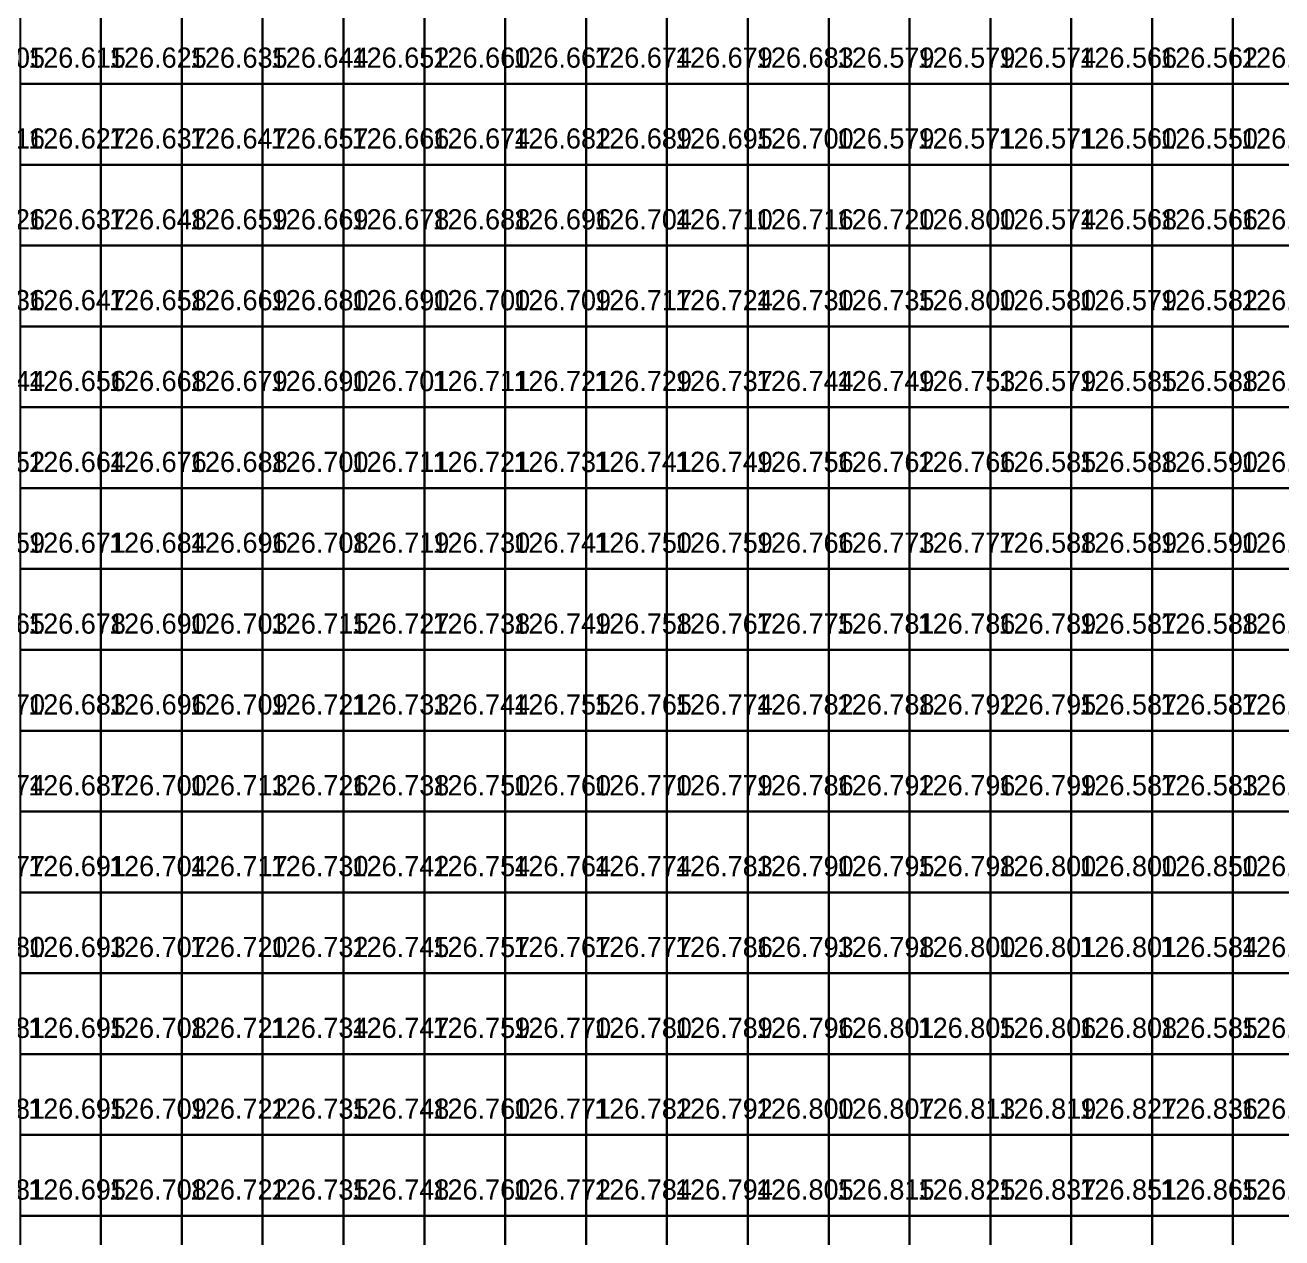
# Model space of a CAD drawing. Header units: metres. Extents: x 287857 to 287978, y 62957 to 63018.
# Drawn here: x 287886.99 to 287902.53, y 62987.56 to 63002.56 of the extents above; entities that cross this region are included whole.
import ezdxf

# ---------------------------------------------------------------- set-up
doc = ezdxf.new("R2010")
doc.units = ezdxf.units.M
for name, color, linetype, true_color in [('CIVILS-BARRIER', 7, 'Continuous', 0xf87171), ('CIVILS-INTERP', 7, 'Continuous', 0x64748b), ('CIVILS-LEVEL-TXT', 7, 'Continuous', 0x38bdf8), ('CIVILS-REAL', 7, 'Continuous', 0x38bdf8)]:
    doc.layers.add(name, color=color, linetype=linetype, true_color=true_color)

msp = doc.modelspace()

# ---------------------------------------------------------------- linework, layer by layer
at = {"layer": 'CIVILS-BARRIER'}
for points in [[(287896.925, 63001.831, 126.579), (287897.925, 63001.831, 126.579), (287897.925, 63002.831, 126.579), (287896.925, 63002.831, 126.579), (287896.925, 63001.831, 126.579)], [(287896.925, 63000.831, 126.579), (287897.925, 63000.831, 126.579), (287897.925, 63001.831, 126.579), (287896.925, 63001.831, 126.579), (287896.925, 63000.831, 126.579)], [(287897.925, 63000.831, 126.571), (287898.925, 63000.831, 126.571), (287898.925, 63001.831, 126.571), (287897.925, 63001.831, 126.571), (287897.925, 63000.831, 126.571)], [(287898.925, 62997.831, 126.579), (287899.925, 62997.831, 126.579), (287899.925, 62998.831, 126.579), (287898.925, 62998.831, 126.579), (287898.925, 62997.831, 126.579)], [(287898.925, 62996.831, 126.585), (287899.925, 62996.831, 126.585), (287899.925, 62997.831, 126.585), (287898.925, 62997.831, 126.585), (287898.925, 62996.831, 126.585)], [(287898.925, 62995.831, 126.588), (287899.925, 62995.831, 126.588), (287899.925, 62996.831, 126.588), (287898.925, 62996.831, 126.588), (287898.925, 62995.831, 126.588)], [(287899.925, 62994.831, 126.587), (287900.925, 62994.831, 126.587), (287900.925, 62995.831, 126.587), (287899.925, 62995.831, 126.587), (287899.925, 62994.831, 126.587)], [(287899.925, 62993.831, 126.587), (287900.925, 62993.831, 126.587), (287900.925, 62994.831, 126.587), (287899.925, 62994.831, 126.587), (287899.925, 62993.831, 126.587)], [(287899.925, 62992.831, 126.587), (287900.925, 62992.831, 126.587), (287900.925, 62993.831, 126.587), (287899.925, 62993.831, 126.587), (287899.925, 62992.831, 126.587)], [(287900.925, 62992.831, 126.583), (287901.925, 62992.831, 126.583), (287901.925, 62993.831, 126.583), (287900.925, 62993.831, 126.583), (287900.925, 62992.831, 126.583)], [(287900.925, 62990.831, 126.584), (287901.925, 62990.831, 126.584), (287901.925, 62991.831, 126.584), (287900.925, 62991.831, 126.584), (287900.925, 62990.831, 126.584)], [(287900.925, 62989.831, 126.585), (287901.925, 62989.831, 126.585), (287901.925, 62990.831, 126.585), (287900.925, 62990.831, 126.585), (287900.925, 62989.831, 126.585)], [(287901.925, 62989.831, 126.584), (287902.925, 62989.831, 126.584), (287902.925, 62990.831, 126.584), (287901.925, 62990.831, 126.584), (287901.925, 62989.831, 126.584)], [(287901.925, 62988.831, 126.585), (287902.925, 62988.831, 126.585), (287902.925, 62989.831, 126.585), (287901.925, 62989.831, 126.585), (287901.925, 62988.831, 126.585)], [(287901.925, 62987.831, 126.589), (287902.925, 62987.831, 126.589), (287902.925, 62988.831, 126.589), (287901.925, 62988.831, 126.589), (287901.925, 62987.831, 126.589)], [(287901.925, 62986.831, 126.59), (287902.925, 62986.831, 126.59), (287902.925, 62987.831, 126.59), (287901.925, 62987.831, 126.59), (287901.925, 62986.831, 126.59)]]:
    msp.add_polyline3d(points, dxfattribs=at)
at = {"layer": 'CIVILS-INTERP'}
for points in [[(287886.925, 63001.831, 126.615), (287887.925, 63001.831, 126.615), (287887.925, 63002.831, 126.615), (287886.925, 63002.831, 126.615), (287886.925, 63001.831, 126.615)], [(287887.925, 63001.831, 126.625), (287888.925, 63001.831, 126.625), (287888.925, 63002.831, 126.625), (287887.925, 63002.831, 126.625), (287887.925, 63001.831, 126.625)], [(287888.925, 63001.831, 126.635), (287889.925, 63001.831, 126.635), (287889.925, 63002.831, 126.635), (287888.925, 63002.831, 126.635), (287888.925, 63001.831, 126.635)], [(287889.925, 63001.831, 126.644), (287890.925, 63001.831, 126.644), (287890.925, 63002.831, 126.644), (287889.925, 63002.831, 126.644), (287889.925, 63001.831, 126.644)], [(287890.925, 63001.831, 126.652), (287891.925, 63001.831, 126.652), (287891.925, 63002.831, 126.652), (287890.925, 63002.831, 126.652), (287890.925, 63001.831, 126.652)], [(287891.925, 63001.831, 126.66), (287892.925, 63001.831, 126.66), (287892.925, 63002.831, 126.66), (287891.925, 63002.831, 126.66), (287891.925, 63001.831, 126.66)], [(287892.925, 63001.831, 126.667), (287893.925, 63001.831, 126.667), (287893.925, 63002.831, 126.667), (287892.925, 63002.831, 126.667), (287892.925, 63001.831, 126.667)], [(287893.925, 63001.831, 126.674), (287894.925, 63001.831, 126.674), (287894.925, 63002.831, 126.674), (287893.925, 63002.831, 126.674), (287893.925, 63001.831, 126.674)], [(287894.925, 63001.831, 126.679), (287895.925, 63001.831, 126.679), (287895.925, 63002.831, 126.679), (287894.925, 63002.831, 126.679), (287894.925, 63001.831, 126.679)], [(287895.925, 63001.831, 126.683), (287896.925, 63001.831, 126.683), (287896.925, 63002.831, 126.683), (287895.925, 63002.831, 126.683), (287895.925, 63001.831, 126.683)], [(287897.925, 63001.831, 126.579), (287898.925, 63001.831, 126.579), (287898.925, 63002.831, 126.579), (287897.925, 63002.831, 126.579), (287897.925, 63001.831, 126.579)], [(287898.925, 63001.831, 126.574), (287899.925, 63001.831, 126.574), (287899.925, 63002.831, 126.574), (287898.925, 63002.831, 126.574), (287898.925, 63001.831, 126.574)], [(287899.925, 63001.831, 126.566), (287900.925, 63001.831, 126.566), (287900.925, 63002.831, 126.566), (287899.925, 63002.831, 126.566), (287899.925, 63001.831, 126.566)], [(287900.925, 63001.831, 126.562), (287901.925, 63001.831, 126.562), (287901.925, 63002.831, 126.562), (287900.925, 63002.831, 126.562), (287900.925, 63001.831, 126.562)], [(287901.925, 63001.831, 126.574), (287902.925, 63001.831, 126.574), (287902.925, 63002.831, 126.574), (287901.925, 63002.831, 126.574), (287901.925, 63001.831, 126.574)], [(287886.925, 63000.831, 126.627), (287887.925, 63000.831, 126.627), (287887.925, 63001.831, 126.627), (287886.925, 63001.831, 126.627), (287886.925, 63000.831, 126.627)], [(287887.925, 63000.831, 126.637), (287888.925, 63000.831, 126.637), (287888.925, 63001.831, 126.637), (287887.925, 63001.831, 126.637), (287887.925, 63000.831, 126.637)], [(287888.925, 63000.831, 126.647), (287889.925, 63000.831, 126.647), (287889.925, 63001.831, 126.647), (287888.925, 63001.831, 126.647), (287888.925, 63000.831, 126.647)], [(287889.925, 63000.831, 126.657), (287890.925, 63000.831, 126.657), (287890.925, 63001.831, 126.657), (287889.925, 63001.831, 126.657), (287889.925, 63000.831, 126.657)], [(287890.925, 63000.831, 126.666), (287891.925, 63000.831, 126.666), (287891.925, 63001.831, 126.666), (287890.925, 63001.831, 126.666), (287890.925, 63000.831, 126.666)], [(287891.925, 63000.831, 126.674), (287892.925, 63000.831, 126.674), (287892.925, 63001.831, 126.674), (287891.925, 63001.831, 126.674), (287891.925, 63000.831, 126.674)], [(287892.925, 63000.831, 126.682), (287893.925, 63000.831, 126.682), (287893.925, 63001.831, 126.682), (287892.925, 63001.831, 126.682), (287892.925, 63000.831, 126.682)], [(287893.925, 63000.831, 126.689), (287894.925, 63000.831, 126.689), (287894.925, 63001.831, 126.689), (287893.925, 63001.831, 126.689), (287893.925, 63000.831, 126.689)], [(287894.925, 63000.831, 126.695), (287895.925, 63000.831, 126.695), (287895.925, 63001.831, 126.695), (287894.925, 63001.831, 126.695), (287894.925, 63000.831, 126.695)], [(287895.925, 63000.831, 126.7), (287896.925, 63000.831, 126.7), (287896.925, 63001.831, 126.7), (287895.925, 63001.831, 126.7), (287895.925, 63000.831, 126.7)], [(287898.925, 63000.831, 126.571), (287899.925, 63000.831, 126.571), (287899.925, 63001.831, 126.571), (287898.925, 63001.831, 126.571), (287898.925, 63000.831, 126.571)], [(287899.925, 63000.831, 126.56), (287900.925, 63000.831, 126.56), (287900.925, 63001.831, 126.56), (287899.925, 63001.831, 126.56), (287899.925, 63000.831, 126.56)], [(287901.925, 63000.831, 126.572), (287902.925, 63000.831, 126.572), (287902.925, 63001.831, 126.572), (287901.925, 63001.831, 126.572), (287901.925, 63000.831, 126.572)], [(287886.925, 62999.831, 126.637), (287887.925, 62999.831, 126.637), (287887.925, 63000.831, 126.637), (287886.925, 63000.831, 126.637), (287886.925, 62999.831, 126.637)], [(287887.925, 62999.831, 126.648), (287888.925, 62999.831, 126.648), (287888.925, 63000.831, 126.648), (287887.925, 63000.831, 126.648), (287887.925, 62999.831, 126.648)], [(287888.925, 62999.831, 126.659), (287889.925, 62999.831, 126.659), (287889.925, 63000.831, 126.659), (287888.925, 63000.831, 126.659), (287888.925, 62999.831, 126.659)], [(287889.925, 62999.831, 126.669), (287890.925, 62999.831, 126.669), (287890.925, 63000.831, 126.669), (287889.925, 63000.831, 126.669), (287889.925, 62999.831, 126.669)], [(287890.925, 62999.831, 126.678), (287891.925, 62999.831, 126.678), (287891.925, 63000.831, 126.678), (287890.925, 63000.831, 126.678), (287890.925, 62999.831, 126.678)], [(287891.925, 62999.831, 126.688), (287892.925, 62999.831, 126.688), (287892.925, 63000.831, 126.688), (287891.925, 63000.831, 126.688), (287891.925, 62999.831, 126.688)], [(287892.925, 62999.831, 126.696), (287893.925, 62999.831, 126.696), (287893.925, 63000.831, 126.696), (287892.925, 63000.831, 126.696), (287892.925, 62999.831, 126.696)], [(287893.925, 62999.831, 126.704), (287894.925, 62999.831, 126.704), (287894.925, 63000.831, 126.704), (287893.925, 63000.831, 126.704), (287893.925, 62999.831, 126.704)], [(287894.925, 62999.831, 126.71), (287895.925, 62999.831, 126.71), (287895.925, 63000.831, 126.71), (287894.925, 63000.831, 126.71), (287894.925, 62999.831, 126.71)], [(287895.925, 62999.831, 126.716), (287896.925, 62999.831, 126.716), (287896.925, 63000.831, 126.716), (287895.925, 63000.831, 126.716), (287895.925, 62999.831, 126.716)], [(287896.925, 62999.831, 126.72), (287897.925, 62999.831, 126.72), (287897.925, 63000.831, 126.72), (287896.925, 63000.831, 126.72), (287896.925, 62999.831, 126.72)], [(287898.925, 62999.831, 126.574), (287899.925, 62999.831, 126.574), (287899.925, 63000.831, 126.574), (287898.925, 63000.831, 126.574), (287898.925, 62999.831, 126.574)], [(287899.925, 62999.831, 126.568), (287900.925, 62999.831, 126.568), (287900.925, 63000.831, 126.568), (287899.925, 63000.831, 126.568), (287899.925, 62999.831, 126.568)], [(287900.925, 62999.831, 126.566), (287901.925, 62999.831, 126.566), (287901.925, 63000.831, 126.566), (287900.925, 63000.831, 126.566), (287900.925, 62999.831, 126.566)], [(287901.925, 62999.831, 126.586), (287902.925, 62999.831, 126.586), (287902.925, 63000.831, 126.586), (287901.925, 63000.831, 126.586), (287901.925, 62999.831, 126.586)], [(287886.925, 62998.831, 126.647), (287887.925, 62998.831, 126.647), (287887.925, 62999.831, 126.647), (287886.925, 62999.831, 126.647), (287886.925, 62998.831, 126.647)], [(287887.925, 62998.831, 126.658), (287888.925, 62998.831, 126.658), (287888.925, 62999.831, 126.658), (287887.925, 62999.831, 126.658), (287887.925, 62998.831, 126.658)], [(287888.925, 62998.831, 126.669), (287889.925, 62998.831, 126.669), (287889.925, 62999.831, 126.669), (287888.925, 62999.831, 126.669), (287888.925, 62998.831, 126.669)], [(287889.925, 62998.831, 126.68), (287890.925, 62998.831, 126.68), (287890.925, 62999.831, 126.68), (287889.925, 62999.831, 126.68), (287889.925, 62998.831, 126.68)], [(287890.925, 62998.831, 126.69), (287891.925, 62998.831, 126.69), (287891.925, 62999.831, 126.69), (287890.925, 62999.831, 126.69), (287890.925, 62998.831, 126.69)], [(287891.925, 62998.831, 126.7), (287892.925, 62998.831, 126.7), (287892.925, 62999.831, 126.7), (287891.925, 62999.831, 126.7), (287891.925, 62998.831, 126.7)], [(287892.925, 62998.831, 126.709), (287893.925, 62998.831, 126.709), (287893.925, 62999.831, 126.709), (287892.925, 62999.831, 126.709), (287892.925, 62998.831, 126.709)], [(287893.925, 62998.831, 126.717), (287894.925, 62998.831, 126.717), (287894.925, 62999.831, 126.717), (287893.925, 62999.831, 126.717), (287893.925, 62998.831, 126.717)], [(287894.925, 62998.831, 126.724), (287895.925, 62998.831, 126.724), (287895.925, 62999.831, 126.724), (287894.925, 62999.831, 126.724), (287894.925, 62998.831, 126.724)], [(287895.925, 62998.831, 126.73), (287896.925, 62998.831, 126.73), (287896.925, 62999.831, 126.73), (287895.925, 62999.831, 126.73), (287895.925, 62998.831, 126.73)], [(287896.925, 62998.831, 126.735), (287897.925, 62998.831, 126.735), (287897.925, 62999.831, 126.735), (287896.925, 62999.831, 126.735), (287896.925, 62998.831, 126.735)], [(287898.925, 62998.831, 126.58), (287899.925, 62998.831, 126.58), (287899.925, 62999.831, 126.58), (287898.925, 62999.831, 126.58), (287898.925, 62998.831, 126.58)], [(287899.925, 62998.831, 126.579), (287900.925, 62998.831, 126.579), (287900.925, 62999.831, 126.579), (287899.925, 62999.831, 126.579), (287899.925, 62998.831, 126.579)], [(287900.925, 62998.831, 126.582), (287901.925, 62998.831, 126.582), (287901.925, 62999.831, 126.582), (287900.925, 62999.831, 126.582), (287900.925, 62998.831, 126.582)], [(287901.925, 62998.831, 126.591), (287902.925, 62998.831, 126.591), (287902.925, 62999.831, 126.591), (287901.925, 62999.831, 126.591), (287901.925, 62998.831, 126.591)], [(287886.925, 62997.831, 126.656), (287887.925, 62997.831, 126.656), (287887.925, 62998.831, 126.656), (287886.925, 62998.831, 126.656), (287886.925, 62997.831, 126.656)], [(287887.925, 62997.831, 126.668), (287888.925, 62997.831, 126.668), (287888.925, 62998.831, 126.668), (287887.925, 62998.831, 126.668), (287887.925, 62997.831, 126.668)], [(287888.925, 62997.831, 126.679), (287889.925, 62997.831, 126.679), (287889.925, 62998.831, 126.679), (287888.925, 62998.831, 126.679), (287888.925, 62997.831, 126.679)], [(287889.925, 62997.831, 126.69), (287890.925, 62997.831, 126.69), (287890.925, 62998.831, 126.69), (287889.925, 62998.831, 126.69), (287889.925, 62997.831, 126.69)], [(287890.925, 62997.831, 126.701), (287891.925, 62997.831, 126.701), (287891.925, 62998.831, 126.701), (287890.925, 62998.831, 126.701), (287890.925, 62997.831, 126.701)], [(287891.925, 62997.831, 126.711), (287892.925, 62997.831, 126.711), (287892.925, 62998.831, 126.711), (287891.925, 62998.831, 126.711), (287891.925, 62997.831, 126.711)], [(287892.925, 62997.831, 126.721), (287893.925, 62997.831, 126.721), (287893.925, 62998.831, 126.721), (287892.925, 62998.831, 126.721), (287892.925, 62997.831, 126.721)], [(287893.925, 62997.831, 126.729), (287894.925, 62997.831, 126.729), (287894.925, 62998.831, 126.729), (287893.925, 62998.831, 126.729), (287893.925, 62997.831, 126.729)], [(287894.925, 62997.831, 126.737), (287895.925, 62997.831, 126.737), (287895.925, 62998.831, 126.737), (287894.925, 62998.831, 126.737), (287894.925, 62997.831, 126.737)], [(287895.925, 62997.831, 126.744), (287896.925, 62997.831, 126.744), (287896.925, 62998.831, 126.744), (287895.925, 62998.831, 126.744), (287895.925, 62997.831, 126.744)], [(287896.925, 62997.831, 126.749), (287897.925, 62997.831, 126.749), (287897.925, 62998.831, 126.749), (287896.925, 62998.831, 126.749), (287896.925, 62997.831, 126.749)], [(287897.925, 62997.831, 126.753), (287898.925, 62997.831, 126.753), (287898.925, 62998.831, 126.753), (287897.925, 62998.831, 126.753), (287897.925, 62997.831, 126.753)], [(287899.925, 62997.831, 126.585), (287900.925, 62997.831, 126.585), (287900.925, 62998.831, 126.585), (287899.925, 62998.831, 126.585), (287899.925, 62997.831, 126.585)], [(287900.925, 62997.831, 126.588), (287901.925, 62997.831, 126.588), (287901.925, 62998.831, 126.588), (287900.925, 62998.831, 126.588), (287900.925, 62997.831, 126.588)], [(287901.925, 62997.831, 126.593), (287902.925, 62997.831, 126.593), (287902.925, 62998.831, 126.593), (287901.925, 62998.831, 126.593), (287901.925, 62997.831, 126.593)], [(287886.925, 62996.831, 126.664), (287887.925, 62996.831, 126.664), (287887.925, 62997.831, 126.664), (287886.925, 62997.831, 126.664), (287886.925, 62996.831, 126.664)], [(287887.925, 62996.831, 126.676), (287888.925, 62996.831, 126.676), (287888.925, 62997.831, 126.676), (287887.925, 62997.831, 126.676), (287887.925, 62996.831, 126.676)], [(287888.925, 62996.831, 126.688), (287889.925, 62996.831, 126.688), (287889.925, 62997.831, 126.688), (287888.925, 62997.831, 126.688), (287888.925, 62996.831, 126.688)], [(287889.925, 62996.831, 126.7), (287890.925, 62996.831, 126.7), (287890.925, 62997.831, 126.7), (287889.925, 62997.831, 126.7), (287889.925, 62996.831, 126.7)], [(287890.925, 62996.831, 126.711), (287891.925, 62996.831, 126.711), (287891.925, 62997.831, 126.711), (287890.925, 62997.831, 126.711), (287890.925, 62996.831, 126.711)], [(287891.925, 62996.831, 126.721), (287892.925, 62996.831, 126.721), (287892.925, 62997.831, 126.721), (287891.925, 62997.831, 126.721), (287891.925, 62996.831, 126.721)], [(287892.925, 62996.831, 126.731), (287893.925, 62996.831, 126.731), (287893.925, 62997.831, 126.731), (287892.925, 62997.831, 126.731), (287892.925, 62996.831, 126.731)], [(287893.925, 62996.831, 126.741), (287894.925, 62996.831, 126.741), (287894.925, 62997.831, 126.741), (287893.925, 62997.831, 126.741), (287893.925, 62996.831, 126.741)], [(287894.925, 62996.831, 126.749), (287895.925, 62996.831, 126.749), (287895.925, 62997.831, 126.749), (287894.925, 62997.831, 126.749), (287894.925, 62996.831, 126.749)], [(287895.925, 62996.831, 126.756), (287896.925, 62996.831, 126.756), (287896.925, 62997.831, 126.756), (287895.925, 62997.831, 126.756), (287895.925, 62996.831, 126.756)], [(287896.925, 62996.831, 126.762), (287897.925, 62996.831, 126.762), (287897.925, 62997.831, 126.762), (287896.925, 62997.831, 126.762), (287896.925, 62996.831, 126.762)], [(287897.925, 62996.831, 126.766), (287898.925, 62996.831, 126.766), (287898.925, 62997.831, 126.766), (287897.925, 62997.831, 126.766), (287897.925, 62996.831, 126.766)], [(287899.925, 62996.831, 126.588), (287900.925, 62996.831, 126.588), (287900.925, 62997.831, 126.588), (287899.925, 62997.831, 126.588), (287899.925, 62996.831, 126.588)], [(287900.925, 62996.831, 126.59), (287901.925, 62996.831, 126.59), (287901.925, 62997.831, 126.59), (287900.925, 62997.831, 126.59), (287900.925, 62996.831, 126.59)], [(287901.925, 62996.831, 126.593), (287902.925, 62996.831, 126.593), (287902.925, 62997.831, 126.593), (287901.925, 62997.831, 126.593), (287901.925, 62996.831, 126.593)], [(287886.925, 62995.831, 126.671), (287887.925, 62995.831, 126.671), (287887.925, 62996.831, 126.671), (287886.925, 62996.831, 126.671), (287886.925, 62995.831, 126.671)], [(287887.925, 62995.831, 126.684), (287888.925, 62995.831, 126.684), (287888.925, 62996.831, 126.684), (287887.925, 62996.831, 126.684), (287887.925, 62995.831, 126.684)], [(287888.925, 62995.831, 126.696), (287889.925, 62995.831, 126.696), (287889.925, 62996.831, 126.696), (287888.925, 62996.831, 126.696), (287888.925, 62995.831, 126.696)], [(287889.925, 62995.831, 126.708), (287890.925, 62995.831, 126.708), (287890.925, 62996.831, 126.708), (287889.925, 62996.831, 126.708), (287889.925, 62995.831, 126.708)], [(287890.925, 62995.831, 126.719), (287891.925, 62995.831, 126.719), (287891.925, 62996.831, 126.719), (287890.925, 62996.831, 126.719), (287890.925, 62995.831, 126.719)], [(287891.925, 62995.831, 126.73), (287892.925, 62995.831, 126.73), (287892.925, 62996.831, 126.73), (287891.925, 62996.831, 126.73), (287891.925, 62995.831, 126.73)], [(287892.925, 62995.831, 126.741), (287893.925, 62995.831, 126.741), (287893.925, 62996.831, 126.741), (287892.925, 62996.831, 126.741), (287892.925, 62995.831, 126.741)], [(287893.925, 62995.831, 126.75), (287894.925, 62995.831, 126.75), (287894.925, 62996.831, 126.75), (287893.925, 62996.831, 126.75), (287893.925, 62995.831, 126.75)], [(287894.925, 62995.831, 126.759), (287895.925, 62995.831, 126.759), (287895.925, 62996.831, 126.759), (287894.925, 62996.831, 126.759), (287894.925, 62995.831, 126.759)], [(287895.925, 62995.831, 126.766), (287896.925, 62995.831, 126.766), (287896.925, 62996.831, 126.766), (287895.925, 62996.831, 126.766), (287895.925, 62995.831, 126.766)], [(287896.925, 62995.831, 126.773), (287897.925, 62995.831, 126.773), (287897.925, 62996.831, 126.773), (287896.925, 62996.831, 126.773), (287896.925, 62995.831, 126.773)], [(287897.925, 62995.831, 126.777), (287898.925, 62995.831, 126.777), (287898.925, 62996.831, 126.777), (287897.925, 62996.831, 126.777), (287897.925, 62995.831, 126.777)], [(287899.925, 62995.831, 126.589), (287900.925, 62995.831, 126.589), (287900.925, 62996.831, 126.589), (287899.925, 62996.831, 126.589), (287899.925, 62995.831, 126.589)], [(287900.925, 62995.831, 126.59), (287901.925, 62995.831, 126.59), (287901.925, 62996.831, 126.59), (287900.925, 62996.831, 126.59), (287900.925, 62995.831, 126.59)], [(287901.925, 62995.831, 126.591), (287902.925, 62995.831, 126.591), (287902.925, 62996.831, 126.591), (287901.925, 62996.831, 126.591), (287901.925, 62995.831, 126.591)], [(287886.925, 62994.831, 126.678), (287887.925, 62994.831, 126.678), (287887.925, 62995.831, 126.678), (287886.925, 62995.831, 126.678), (287886.925, 62994.831, 126.678)], [(287887.925, 62994.831, 126.69), (287888.925, 62994.831, 126.69), (287888.925, 62995.831, 126.69), (287887.925, 62995.831, 126.69), (287887.925, 62994.831, 126.69)], [(287888.925, 62994.831, 126.703), (287889.925, 62994.831, 126.703), (287889.925, 62995.831, 126.703), (287888.925, 62995.831, 126.703), (287888.925, 62994.831, 126.703)], [(287889.925, 62994.831, 126.715), (287890.925, 62994.831, 126.715), (287890.925, 62995.831, 126.715), (287889.925, 62995.831, 126.715), (287889.925, 62994.831, 126.715)], [(287890.925, 62994.831, 126.727), (287891.925, 62994.831, 126.727), (287891.925, 62995.831, 126.727), (287890.925, 62995.831, 126.727), (287890.925, 62994.831, 126.727)], [(287891.925, 62994.831, 126.738), (287892.925, 62994.831, 126.738), (287892.925, 62995.831, 126.738), (287891.925, 62995.831, 126.738), (287891.925, 62994.831, 126.738)], [(287892.925, 62994.831, 126.749), (287893.925, 62994.831, 126.749), (287893.925, 62995.831, 126.749), (287892.925, 62995.831, 126.749), (287892.925, 62994.831, 126.749)], [(287893.925, 62994.831, 126.758), (287894.925, 62994.831, 126.758), (287894.925, 62995.831, 126.758), (287893.925, 62995.831, 126.758), (287893.925, 62994.831, 126.758)], [(287894.925, 62994.831, 126.767), (287895.925, 62994.831, 126.767), (287895.925, 62995.831, 126.767), (287894.925, 62995.831, 126.767), (287894.925, 62994.831, 126.767)], [(287895.925, 62994.831, 126.775), (287896.925, 62994.831, 126.775), (287896.925, 62995.831, 126.775), (287895.925, 62995.831, 126.775), (287895.925, 62994.831, 126.775)], [(287896.925, 62994.831, 126.781), (287897.925, 62994.831, 126.781), (287897.925, 62995.831, 126.781), (287896.925, 62995.831, 126.781), (287896.925, 62994.831, 126.781)], [(287897.925, 62994.831, 126.786), (287898.925, 62994.831, 126.786), (287898.925, 62995.831, 126.786), (287897.925, 62995.831, 126.786), (287897.925, 62994.831, 126.786)], [(287898.925, 62994.831, 126.789), (287899.925, 62994.831, 126.789), (287899.925, 62995.831, 126.789), (287898.925, 62995.831, 126.789), (287898.925, 62994.831, 126.789)], [(287900.925, 62994.831, 126.588), (287901.925, 62994.831, 126.588), (287901.925, 62995.831, 126.588), (287900.925, 62995.831, 126.588), (287900.925, 62994.831, 126.588)], [(287901.925, 62994.831, 126.588), (287902.925, 62994.831, 126.588), (287902.925, 62995.831, 126.588), (287901.925, 62995.831, 126.588), (287901.925, 62994.831, 126.588)], [(287886.925, 62993.831, 126.683), (287887.925, 62993.831, 126.683), (287887.925, 62994.831, 126.683), (287886.925, 62994.831, 126.683), (287886.925, 62993.831, 126.683)], [(287887.925, 62993.831, 126.696), (287888.925, 62993.831, 126.696), (287888.925, 62994.831, 126.696), (287887.925, 62994.831, 126.696), (287887.925, 62993.831, 126.696)], [(287888.925, 62993.831, 126.709), (287889.925, 62993.831, 126.709), (287889.925, 62994.831, 126.709), (287888.925, 62994.831, 126.709), (287888.925, 62993.831, 126.709)], [(287889.925, 62993.831, 126.721), (287890.925, 62993.831, 126.721), (287890.925, 62994.831, 126.721), (287889.925, 62994.831, 126.721), (287889.925, 62993.831, 126.721)], [(287890.925, 62993.831, 126.733), (287891.925, 62993.831, 126.733), (287891.925, 62994.831, 126.733), (287890.925, 62994.831, 126.733), (287890.925, 62993.831, 126.733)], [(287891.925, 62993.831, 126.744), (287892.925, 62993.831, 126.744), (287892.925, 62994.831, 126.744), (287891.925, 62994.831, 126.744), (287891.925, 62993.831, 126.744)], [(287892.925, 62993.831, 126.755), (287893.925, 62993.831, 126.755), (287893.925, 62994.831, 126.755), (287892.925, 62994.831, 126.755), (287892.925, 62993.831, 126.755)], [(287893.925, 62993.831, 126.765), (287894.925, 62993.831, 126.765), (287894.925, 62994.831, 126.765), (287893.925, 62994.831, 126.765), (287893.925, 62993.831, 126.765)], [(287894.925, 62993.831, 126.774), (287895.925, 62993.831, 126.774), (287895.925, 62994.831, 126.774), (287894.925, 62994.831, 126.774), (287894.925, 62993.831, 126.774)], [(287895.925, 62993.831, 126.782), (287896.925, 62993.831, 126.782), (287896.925, 62994.831, 126.782), (287895.925, 62994.831, 126.782), (287895.925, 62993.831, 126.782)], [(287896.925, 62993.831, 126.788), (287897.925, 62993.831, 126.788), (287897.925, 62994.831, 126.788), (287896.925, 62994.831, 126.788), (287896.925, 62993.831, 126.788)], [(287897.925, 62993.831, 126.792), (287898.925, 62993.831, 126.792), (287898.925, 62994.831, 126.792), (287897.925, 62994.831, 126.792), (287897.925, 62993.831, 126.792)], [(287898.925, 62993.831, 126.795), (287899.925, 62993.831, 126.795), (287899.925, 62994.831, 126.795), (287898.925, 62994.831, 126.795), (287898.925, 62993.831, 126.795)], [(287900.925, 62993.831, 126.587), (287901.925, 62993.831, 126.587), (287901.925, 62994.831, 126.587), (287900.925, 62994.831, 126.587), (287900.925, 62993.831, 126.587)], [(287901.925, 62993.831, 126.585), (287902.925, 62993.831, 126.585), (287902.925, 62994.831, 126.585), (287901.925, 62994.831, 126.585), (287901.925, 62993.831, 126.585)], [(287886.925, 62992.831, 126.687), (287887.925, 62992.831, 126.687), (287887.925, 62993.831, 126.687), (287886.925, 62993.831, 126.687), (287886.925, 62992.831, 126.687)], [(287887.925, 62992.831, 126.7), (287888.925, 62992.831, 126.7), (287888.925, 62993.831, 126.7), (287887.925, 62993.831, 126.7), (287887.925, 62992.831, 126.7)], [(287888.925, 62992.831, 126.713), (287889.925, 62992.831, 126.713), (287889.925, 62993.831, 126.713), (287888.925, 62993.831, 126.713), (287888.925, 62992.831, 126.713)], [(287889.925, 62992.831, 126.726), (287890.925, 62992.831, 126.726), (287890.925, 62993.831, 126.726), (287889.925, 62993.831, 126.726), (287889.925, 62992.831, 126.726)], [(287890.925, 62992.831, 126.738), (287891.925, 62992.831, 126.738), (287891.925, 62993.831, 126.738), (287890.925, 62993.831, 126.738), (287890.925, 62992.831, 126.738)], [(287891.925, 62992.831, 126.75), (287892.925, 62992.831, 126.75), (287892.925, 62993.831, 126.75), (287891.925, 62993.831, 126.75), (287891.925, 62992.831, 126.75)], [(287892.925, 62992.831, 126.76), (287893.925, 62992.831, 126.76), (287893.925, 62993.831, 126.76), (287892.925, 62993.831, 126.76), (287892.925, 62992.831, 126.76)], [(287893.925, 62992.831, 126.77), (287894.925, 62992.831, 126.77), (287894.925, 62993.831, 126.77), (287893.925, 62993.831, 126.77), (287893.925, 62992.831, 126.77)], [(287894.925, 62992.831, 126.779), (287895.925, 62992.831, 126.779), (287895.925, 62993.831, 126.779), (287894.925, 62993.831, 126.779), (287894.925, 62992.831, 126.779)], [(287895.925, 62992.831, 126.786), (287896.925, 62992.831, 126.786), (287896.925, 62993.831, 126.786), (287895.925, 62993.831, 126.786), (287895.925, 62992.831, 126.786)], [(287896.925, 62992.831, 126.792), (287897.925, 62992.831, 126.792), (287897.925, 62993.831, 126.792), (287896.925, 62993.831, 126.792), (287896.925, 62992.831, 126.792)], [(287897.925, 62992.831, 126.796), (287898.925, 62992.831, 126.796), (287898.925, 62993.831, 126.796), (287897.925, 62993.831, 126.796), (287897.925, 62992.831, 126.796)], [(287898.925, 62992.831, 126.799), (287899.925, 62992.831, 126.799), (287899.925, 62993.831, 126.799), (287898.925, 62993.831, 126.799), (287898.925, 62992.831, 126.799)], [(287901.925, 62992.831, 126.583), (287902.925, 62992.831, 126.583), (287902.925, 62993.831, 126.583), (287901.925, 62993.831, 126.583), (287901.925, 62992.831, 126.583)], [(287886.925, 62991.831, 126.691), (287887.925, 62991.831, 126.691), (287887.925, 62992.831, 126.691), (287886.925, 62992.831, 126.691), (287886.925, 62991.831, 126.691)], [(287887.925, 62991.831, 126.704), (287888.925, 62991.831, 126.704), (287888.925, 62992.831, 126.704), (287887.925, 62992.831, 126.704), (287887.925, 62991.831, 126.704)], [(287888.925, 62991.831, 126.717), (287889.925, 62991.831, 126.717), (287889.925, 62992.831, 126.717), (287888.925, 62992.831, 126.717), (287888.925, 62991.831, 126.717)], [(287889.925, 62991.831, 126.73), (287890.925, 62991.831, 126.73), (287890.925, 62992.831, 126.73), (287889.925, 62992.831, 126.73), (287889.925, 62991.831, 126.73)], [(287890.925, 62991.831, 126.742), (287891.925, 62991.831, 126.742), (287891.925, 62992.831, 126.742), (287890.925, 62992.831, 126.742), (287890.925, 62991.831, 126.742)], [(287891.925, 62991.831, 126.754), (287892.925, 62991.831, 126.754), (287892.925, 62992.831, 126.754), (287891.925, 62992.831, 126.754), (287891.925, 62991.831, 126.754)], [(287892.925, 62991.831, 126.764), (287893.925, 62991.831, 126.764), (287893.925, 62992.831, 126.764), (287892.925, 62992.831, 126.764), (287892.925, 62991.831, 126.764)], [(287893.925, 62991.831, 126.774), (287894.925, 62991.831, 126.774), (287894.925, 62992.831, 126.774), (287893.925, 62992.831, 126.774), (287893.925, 62991.831, 126.774)], [(287894.925, 62991.831, 126.783), (287895.925, 62991.831, 126.783), (287895.925, 62992.831, 126.783), (287894.925, 62992.831, 126.783), (287894.925, 62991.831, 126.783)], [(287895.925, 62991.831, 126.79), (287896.925, 62991.831, 126.79), (287896.925, 62992.831, 126.79), (287895.925, 62992.831, 126.79), (287895.925, 62991.831, 126.79)], [(287896.925, 62991.831, 126.795), (287897.925, 62991.831, 126.795), (287897.925, 62992.831, 126.795), (287896.925, 62992.831, 126.795), (287896.925, 62991.831, 126.795)], [(287897.925, 62991.831, 126.798), (287898.925, 62991.831, 126.798), (287898.925, 62992.831, 126.798), (287897.925, 62992.831, 126.798), (287897.925, 62991.831, 126.798)], [(287898.925, 62991.831, 126.8), (287899.925, 62991.831, 126.8), (287899.925, 62992.831, 126.8), (287898.925, 62992.831, 126.8), (287898.925, 62991.831, 126.8)], [(287901.925, 62991.831, 126.584), (287902.925, 62991.831, 126.584), (287902.925, 62992.831, 126.584), (287901.925, 62992.831, 126.584), (287901.925, 62991.831, 126.584)], [(287886.925, 62990.831, 126.693), (287887.925, 62990.831, 126.693), (287887.925, 62991.831, 126.693), (287886.925, 62991.831, 126.693), (287886.925, 62990.831, 126.693)], [(287887.925, 62990.831, 126.707), (287888.925, 62990.831, 126.707), (287888.925, 62991.831, 126.707), (287887.925, 62991.831, 126.707), (287887.925, 62990.831, 126.707)], [(287888.925, 62990.831, 126.72), (287889.925, 62990.831, 126.72), (287889.925, 62991.831, 126.72), (287888.925, 62991.831, 126.72), (287888.925, 62990.831, 126.72)], [(287889.925, 62990.831, 126.732), (287890.925, 62990.831, 126.732), (287890.925, 62991.831, 126.732), (287889.925, 62991.831, 126.732), (287889.925, 62990.831, 126.732)], [(287890.925, 62990.831, 126.745), (287891.925, 62990.831, 126.745), (287891.925, 62991.831, 126.745), (287890.925, 62991.831, 126.745), (287890.925, 62990.831, 126.745)], [(287891.925, 62990.831, 126.757), (287892.925, 62990.831, 126.757), (287892.925, 62991.831, 126.757), (287891.925, 62991.831, 126.757), (287891.925, 62990.831, 126.757)], [(287892.925, 62990.831, 126.767), (287893.925, 62990.831, 126.767), (287893.925, 62991.831, 126.767), (287892.925, 62991.831, 126.767), (287892.925, 62990.831, 126.767)], [(287893.925, 62990.831, 126.777), (287894.925, 62990.831, 126.777), (287894.925, 62991.831, 126.777), (287893.925, 62991.831, 126.777), (287893.925, 62990.831, 126.777)], [(287894.925, 62990.831, 126.786), (287895.925, 62990.831, 126.786), (287895.925, 62991.831, 126.786), (287894.925, 62991.831, 126.786), (287894.925, 62990.831, 126.786)], [(287895.925, 62990.831, 126.793), (287896.925, 62990.831, 126.793), (287896.925, 62991.831, 126.793), (287895.925, 62991.831, 126.793), (287895.925, 62990.831, 126.793)], [(287896.925, 62990.831, 126.798), (287897.925, 62990.831, 126.798), (287897.925, 62991.831, 126.798), (287896.925, 62991.831, 126.798), (287896.925, 62990.831, 126.798)], [(287897.925, 62990.831, 126.8), (287898.925, 62990.831, 126.8), (287898.925, 62991.831, 126.8), (287897.925, 62991.831, 126.8), (287897.925, 62990.831, 126.8)], [(287898.925, 62990.831, 126.801), (287899.925, 62990.831, 126.801), (287899.925, 62991.831, 126.801), (287898.925, 62991.831, 126.801), (287898.925, 62990.831, 126.801)], [(287899.925, 62990.831, 126.801), (287900.925, 62990.831, 126.801), (287900.925, 62991.831, 126.801), (287899.925, 62991.831, 126.801), (287899.925, 62990.831, 126.801)], [(287901.925, 62990.831, 126.585), (287902.925, 62990.831, 126.585), (287902.925, 62991.831, 126.585), (287901.925, 62991.831, 126.585), (287901.925, 62990.831, 126.585)], [(287886.925, 62989.831, 126.695), (287887.925, 62989.831, 126.695), (287887.925, 62990.831, 126.695), (287886.925, 62990.831, 126.695), (287886.925, 62989.831, 126.695)], [(287887.925, 62989.831, 126.708), (287888.925, 62989.831, 126.708), (287888.925, 62990.831, 126.708), (287887.925, 62990.831, 126.708), (287887.925, 62989.831, 126.708)], [(287888.925, 62989.831, 126.721), (287889.925, 62989.831, 126.721), (287889.925, 62990.831, 126.721), (287888.925, 62990.831, 126.721), (287888.925, 62989.831, 126.721)], [(287889.925, 62989.831, 126.734), (287890.925, 62989.831, 126.734), (287890.925, 62990.831, 126.734), (287889.925, 62990.831, 126.734), (287889.925, 62989.831, 126.734)], [(287890.925, 62989.831, 126.747), (287891.925, 62989.831, 126.747), (287891.925, 62990.831, 126.747), (287890.925, 62990.831, 126.747), (287890.925, 62989.831, 126.747)], [(287891.925, 62989.831, 126.759), (287892.925, 62989.831, 126.759), (287892.925, 62990.831, 126.759), (287891.925, 62990.831, 126.759), (287891.925, 62989.831, 126.759)], [(287892.925, 62989.831, 126.77), (287893.925, 62989.831, 126.77), (287893.925, 62990.831, 126.77), (287892.925, 62990.831, 126.77), (287892.925, 62989.831, 126.77)], [(287893.925, 62989.831, 126.78), (287894.925, 62989.831, 126.78), (287894.925, 62990.831, 126.78), (287893.925, 62990.831, 126.78), (287893.925, 62989.831, 126.78)], [(287894.925, 62989.831, 126.789), (287895.925, 62989.831, 126.789), (287895.925, 62990.831, 126.789), (287894.925, 62990.831, 126.789), (287894.925, 62989.831, 126.789)], [(287895.925, 62989.831, 126.796), (287896.925, 62989.831, 126.796), (287896.925, 62990.831, 126.796), (287895.925, 62990.831, 126.796), (287895.925, 62989.831, 126.796)], [(287896.925, 62989.831, 126.801), (287897.925, 62989.831, 126.801), (287897.925, 62990.831, 126.801), (287896.925, 62990.831, 126.801), (287896.925, 62989.831, 126.801)], [(287897.925, 62989.831, 126.805), (287898.925, 62989.831, 126.805), (287898.925, 62990.831, 126.805), (287897.925, 62990.831, 126.805), (287897.925, 62989.831, 126.805)], [(287898.925, 62989.831, 126.806), (287899.925, 62989.831, 126.806), (287899.925, 62990.831, 126.806), (287898.925, 62990.831, 126.806), (287898.925, 62989.831, 126.806)], [(287899.925, 62989.831, 126.808), (287900.925, 62989.831, 126.808), (287900.925, 62990.831, 126.808), (287899.925, 62990.831, 126.808), (287899.925, 62989.831, 126.808)], [(287886.925, 62988.831, 126.695), (287887.925, 62988.831, 126.695), (287887.925, 62989.831, 126.695), (287886.925, 62989.831, 126.695), (287886.925, 62988.831, 126.695)], [(287887.925, 62988.831, 126.709), (287888.925, 62988.831, 126.709), (287888.925, 62989.831, 126.709), (287887.925, 62989.831, 126.709), (287887.925, 62988.831, 126.709)], [(287888.925, 62988.831, 126.722), (287889.925, 62988.831, 126.722), (287889.925, 62989.831, 126.722), (287888.925, 62989.831, 126.722), (287888.925, 62988.831, 126.722)], [(287889.925, 62988.831, 126.735), (287890.925, 62988.831, 126.735), (287890.925, 62989.831, 126.735), (287889.925, 62989.831, 126.735), (287889.925, 62988.831, 126.735)], [(287890.925, 62988.831, 126.748), (287891.925, 62988.831, 126.748), (287891.925, 62989.831, 126.748), (287890.925, 62989.831, 126.748), (287890.925, 62988.831, 126.748)], [(287891.925, 62988.831, 126.76), (287892.925, 62988.831, 126.76), (287892.925, 62989.831, 126.76), (287891.925, 62989.831, 126.76), (287891.925, 62988.831, 126.76)], [(287892.925, 62988.831, 126.771), (287893.925, 62988.831, 126.771), (287893.925, 62989.831, 126.771), (287892.925, 62989.831, 126.771), (287892.925, 62988.831, 126.771)], [(287893.925, 62988.831, 126.782), (287894.925, 62988.831, 126.782), (287894.925, 62989.831, 126.782), (287893.925, 62989.831, 126.782), (287893.925, 62988.831, 126.782)], [(287894.925, 62988.831, 126.792), (287895.925, 62988.831, 126.792), (287895.925, 62989.831, 126.792), (287894.925, 62989.831, 126.792), (287894.925, 62988.831, 126.792)], [(287895.925, 62988.831, 126.8), (287896.925, 62988.831, 126.8), (287896.925, 62989.831, 126.8), (287895.925, 62989.831, 126.8), (287895.925, 62988.831, 126.8)], [(287896.925, 62988.831, 126.807), (287897.925, 62988.831, 126.807), (287897.925, 62989.831, 126.807), (287896.925, 62989.831, 126.807), (287896.925, 62988.831, 126.807)], [(287897.925, 62988.831, 126.813), (287898.925, 62988.831, 126.813), (287898.925, 62989.831, 126.813), (287897.925, 62989.831, 126.813), (287897.925, 62988.831, 126.813)], [(287898.925, 62988.831, 126.819), (287899.925, 62988.831, 126.819), (287899.925, 62989.831, 126.819), (287898.925, 62989.831, 126.819), (287898.925, 62988.831, 126.819)], [(287899.925, 62988.831, 126.827), (287900.925, 62988.831, 126.827), (287900.925, 62989.831, 126.827), (287899.925, 62989.831, 126.827), (287899.925, 62988.831, 126.827)], [(287900.925, 62988.831, 126.836), (287901.925, 62988.831, 126.836), (287901.925, 62989.831, 126.836), (287900.925, 62989.831, 126.836), (287900.925, 62988.831, 126.836)], [(287886.925, 62987.831, 126.695), (287887.925, 62987.831, 126.695), (287887.925, 62988.831, 126.695), (287886.925, 62988.831, 126.695), (287886.925, 62987.831, 126.695)], [(287887.925, 62987.831, 126.708), (287888.925, 62987.831, 126.708), (287888.925, 62988.831, 126.708), (287887.925, 62988.831, 126.708), (287887.925, 62987.831, 126.708)], [(287888.925, 62987.831, 126.722), (287889.925, 62987.831, 126.722), (287889.925, 62988.831, 126.722), (287888.925, 62988.831, 126.722), (287888.925, 62987.831, 126.722)], [(287889.925, 62987.831, 126.735), (287890.925, 62987.831, 126.735), (287890.925, 62988.831, 126.735), (287889.925, 62988.831, 126.735), (287889.925, 62987.831, 126.735)], [(287890.925, 62987.831, 126.748), (287891.925, 62987.831, 126.748), (287891.925, 62988.831, 126.748), (287890.925, 62988.831, 126.748), (287890.925, 62987.831, 126.748)], [(287891.925, 62987.831, 126.76), (287892.925, 62987.831, 126.76), (287892.925, 62988.831, 126.76), (287891.925, 62988.831, 126.76), (287891.925, 62987.831, 126.76)], [(287892.925, 62987.831, 126.772), (287893.925, 62987.831, 126.772), (287893.925, 62988.831, 126.772), (287892.925, 62988.831, 126.772), (287892.925, 62987.831, 126.772)], [(287893.925, 62987.831, 126.784), (287894.925, 62987.831, 126.784), (287894.925, 62988.831, 126.784), (287893.925, 62988.831, 126.784), (287893.925, 62987.831, 126.784)], [(287894.925, 62987.831, 126.794), (287895.925, 62987.831, 126.794), (287895.925, 62988.831, 126.794), (287894.925, 62988.831, 126.794), (287894.925, 62987.831, 126.794)], [(287895.925, 62987.831, 126.805), (287896.925, 62987.831, 126.805), (287896.925, 62988.831, 126.805), (287895.925, 62988.831, 126.805), (287895.925, 62987.831, 126.805)], [(287896.925, 62987.831, 126.815), (287897.925, 62987.831, 126.815), (287897.925, 62988.831, 126.815), (287896.925, 62988.831, 126.815), (287896.925, 62987.831, 126.815)], [(287897.925, 62987.831, 126.825), (287898.925, 62987.831, 126.825), (287898.925, 62988.831, 126.825), (287897.925, 62988.831, 126.825), (287897.925, 62987.831, 126.825)], [(287898.925, 62987.831, 126.837), (287899.925, 62987.831, 126.837), (287899.925, 62988.831, 126.837), (287898.925, 62988.831, 126.837), (287898.925, 62987.831, 126.837)], [(287899.925, 62987.831, 126.851), (287900.925, 62987.831, 126.851), (287900.925, 62988.831, 126.851), (287899.925, 62988.831, 126.851), (287899.925, 62987.831, 126.851)], [(287900.925, 62987.831, 126.865), (287901.925, 62987.831, 126.865), (287901.925, 62988.831, 126.865), (287900.925, 62988.831, 126.865), (287900.925, 62987.831, 126.865)], [(287886.925, 62986.831, 126.693), (287887.925, 62986.831, 126.693), (287887.925, 62987.831, 126.693), (287886.925, 62987.831, 126.693), (287886.925, 62986.831, 126.693)], [(287887.925, 62986.831, 126.707), (287888.925, 62986.831, 126.707), (287888.925, 62987.831, 126.707), (287887.925, 62987.831, 126.707), (287887.925, 62986.831, 126.707)], [(287888.925, 62986.831, 126.72), (287889.925, 62986.831, 126.72), (287889.925, 62987.831, 126.72), (287888.925, 62987.831, 126.72), (287888.925, 62986.831, 126.72)], [(287889.925, 62986.831, 126.734), (287890.925, 62986.831, 126.734), (287890.925, 62987.831, 126.734), (287889.925, 62987.831, 126.734), (287889.925, 62986.831, 126.734)], [(287890.925, 62986.831, 126.747), (287891.925, 62986.831, 126.747), (287891.925, 62987.831, 126.747), (287890.925, 62987.831, 126.747), (287890.925, 62986.831, 126.747)], [(287891.925, 62986.831, 126.76), (287892.925, 62986.831, 126.76), (287892.925, 62987.831, 126.76), (287891.925, 62987.831, 126.76), (287891.925, 62986.831, 126.76)], [(287892.925, 62986.831, 126.772), (287893.925, 62986.831, 126.772), (287893.925, 62987.831, 126.772), (287892.925, 62987.831, 126.772), (287892.925, 62986.831, 126.772)], [(287893.925, 62986.831, 126.784), (287894.925, 62986.831, 126.784), (287894.925, 62987.831, 126.784), (287893.925, 62987.831, 126.784), (287893.925, 62986.831, 126.784)], [(287894.925, 62986.831, 126.796), (287895.925, 62986.831, 126.796), (287895.925, 62987.831, 126.796), (287894.925, 62987.831, 126.796), (287894.925, 62986.831, 126.796)], [(287895.925, 62986.831, 126.809), (287896.925, 62986.831, 126.809), (287896.925, 62987.831, 126.809), (287895.925, 62987.831, 126.809), (287895.925, 62986.831, 126.809)], [(287896.925, 62986.831, 126.821), (287897.925, 62986.831, 126.821), (287897.925, 62987.831, 126.821), (287896.925, 62987.831, 126.821), (287896.925, 62986.831, 126.821)], [(287897.925, 62986.831, 126.836), (287898.925, 62986.831, 126.836), (287898.925, 62987.831, 126.836), (287897.925, 62987.831, 126.836), (287897.925, 62986.831, 126.836)], [(287898.925, 62986.831, 126.852), (287899.925, 62986.831, 126.852), (287899.925, 62987.831, 126.852), (287898.925, 62987.831, 126.852), (287898.925, 62986.831, 126.852)], [(287899.925, 62986.831, 126.871), (287900.925, 62986.831, 126.871), (287900.925, 62987.831, 126.871), (287899.925, 62987.831, 126.871), (287899.925, 62986.831, 126.871)], [(287900.925, 62986.831, 126.887), (287901.925, 62986.831, 126.887), (287901.925, 62987.831, 126.887), (287900.925, 62987.831, 126.887), (287900.925, 62986.831, 126.887)]]:
    msp.add_polyline3d(points, dxfattribs=at)
at = {"layer": 'CIVILS-REAL'}
for points in [[(287900.925, 63000.831, 126.55), (287901.925, 63000.831, 126.55), (287901.925, 63001.831, 126.55), (287900.925, 63001.831, 126.55), (287900.925, 63000.831, 126.55)], [(287897.925, 62999.831, 126.8), (287898.925, 62999.831, 126.8), (287898.925, 63000.831, 126.8), (287897.925, 63000.831, 126.8), (287897.925, 62999.831, 126.8)], [(287897.925, 62998.831, 126.8), (287898.925, 62998.831, 126.8), (287898.925, 62999.831, 126.8), (287897.925, 62999.831, 126.8), (287897.925, 62998.831, 126.8)], [(287899.925, 62991.831, 126.8), (287900.925, 62991.831, 126.8), (287900.925, 62992.831, 126.8), (287899.925, 62992.831, 126.8), (287899.925, 62991.831, 126.8)], [(287900.925, 62991.831, 126.85), (287901.925, 62991.831, 126.85), (287901.925, 62992.831, 126.85), (287900.925, 62992.831, 126.85), (287900.925, 62991.831, 126.85)]]:
    msp.add_polyline3d(points, dxfattribs=at)

# ---------------------------------------------------------------- texts
at = {"layer": 'CIVILS-LEVEL-TXT'}
for s, p in [('126.605', (287886.025, 63002.031, 126.605)), ('126.615', (287887.025, 63002.031, 126.615)), ('126.625', (287888.025, 63002.031, 126.625)), ('126.635', (287889.025, 63002.031, 126.635)), ('126.644', (287890.025, 63002.031, 126.644)), ('126.652', (287891.025, 63002.031, 126.652)), ('126.660', (287892.025, 63002.031, 126.66)), ('126.667', (287893.025, 63002.031, 126.667)), ('126.674', (287894.025, 63002.031, 126.674)), ('126.679', (287895.025, 63002.031, 126.679)), ('126.683', (287896.025, 63002.031, 126.683)), ('126.579', (287897.025, 63002.031, 126.579)), ('126.579', (287898.025, 63002.031, 126.579)), ('126.574', (287899.025, 63002.031, 126.574)), ('126.566', (287900.025, 63002.031, 126.566)), ('126.562', (287901.025, 63002.031, 126.562)), ('126.574', (287902.025, 63002.031, 126.574)), ('126.616', (287886.025, 63001.031, 126.616)), ('126.627', (287887.025, 63001.031, 126.627)), ('126.637', (287888.025, 63001.031, 126.637)), ('126.647', (287889.025, 63001.031, 126.647)), ('126.657', (287890.025, 63001.031, 126.657)), ('126.666', (287891.025, 63001.031, 126.666)), ('126.674', (287892.025, 63001.031, 126.674)), ('126.682', (287893.025, 63001.031, 126.682)), ('126.689', (287894.025, 63001.031, 126.689)), ('126.695', (287895.025, 63001.031, 126.695)), ('126.700', (287896.025, 63001.031, 126.7)), ('126.579', (287897.025, 63001.031, 126.579)), ('126.571', (287898.025, 63001.031, 126.571)), ('126.571', (287899.025, 63001.031, 126.571)), ('126.560', (287900.025, 63001.031, 126.56)), ('126.550', (287901.025, 63001.031, 126.55)), ('126.572', (287902.025, 63001.031, 126.572)), ('126.626', (287886.025, 63000.031, 126.626)), ('126.637', (287887.025, 63000.031, 126.637)), ('126.648', (287888.025, 63000.031, 126.648)), ('126.659', (287889.025, 63000.031, 126.659)), ('126.669', (287890.025, 63000.031, 126.669)), ('126.678', (287891.025, 63000.031, 126.678)), ('126.688', (287892.025, 63000.031, 126.688)), ('126.696', (287893.025, 63000.031, 126.696)), ('126.704', (287894.025, 63000.031, 126.704)), ('126.710', (287895.025, 63000.031, 126.71)), ('126.716', (287896.025, 63000.031, 126.716)), ('126.720', (287897.025, 63000.031, 126.72)), ('126.800', (287898.025, 63000.031, 126.8)), ('126.574', (287899.025, 63000.031, 126.574)), ('126.568', (287900.025, 63000.031, 126.568)), ('126.566', (287901.025, 63000.031, 126.566)), ('126.586', (287902.025, 63000.031, 126.586)), ('126.636', (287886.025, 62999.031, 126.636)), ('126.647', (287887.025, 62999.031, 126.647)), ('126.658', (287888.025, 62999.031, 126.658)), ('126.669', (287889.025, 62999.031, 126.669)), ('126.680', (287890.025, 62999.031, 126.68)), ('126.690', (287891.025, 62999.031, 126.69)), ('126.700', (287892.025, 62999.031, 126.7)), ('126.709', (287893.025, 62999.031, 126.709)), ('126.717', (287894.025, 62999.031, 126.717)), ('126.724', (287895.025, 62999.031, 126.724)), ('126.730', (287896.025, 62999.031, 126.73)), ('126.735', (287897.025, 62999.031, 126.735)), ('126.800', (287898.025, 62999.031, 126.8)), ('126.580', (287899.025, 62999.031, 126.58)), ('126.579', (287900.025, 62999.031, 126.579)), ('126.582', (287901.025, 62999.031, 126.582)), ('126.591', (287902.025, 62999.031, 126.591)), ('126.644', (287886.025, 62998.031, 126.644)), ('126.656', (287887.025, 62998.031, 126.656)), ('126.668', (287888.025, 62998.031, 126.668)), ('126.679', (287889.025, 62998.031, 126.679)), ('126.690', (287890.025, 62998.031, 126.69)), ('126.701', (287891.025, 62998.031, 126.701)), ('126.711', (287892.025, 62998.031, 126.711)), ('126.721', (287893.025, 62998.031, 126.721)), ('126.729', (287894.025, 62998.031, 126.729)), ('126.737', (287895.025, 62998.031, 126.737)), ('126.744', (287896.025, 62998.031, 126.744)), ('126.749', (287897.025, 62998.031, 126.749)), ('126.753', (287898.025, 62998.031, 126.753)), ('126.579', (287899.025, 62998.031, 126.579)), ('126.585', (287900.025, 62998.031, 126.585)), ('126.588', (287901.025, 62998.031, 126.588)), ('126.593', (287902.025, 62998.031, 126.593)), ('126.652', (287886.025, 62997.031, 126.652)), ('126.664', (287887.025, 62997.031, 126.664)), ('126.676', (287888.025, 62997.031, 126.676)), ('126.688', (287889.025, 62997.031, 126.688)), ('126.700', (287890.025, 62997.031, 126.7)), ('126.711', (287891.025, 62997.031, 126.711)), ('126.721', (287892.025, 62997.031, 126.721)), ('126.731', (287893.025, 62997.031, 126.731)), ('126.741', (287894.025, 62997.031, 126.741)), ('126.749', (287895.025, 62997.031, 126.749)), ('126.756', (287896.025, 62997.031, 126.756)), ('126.762', (287897.025, 62997.031, 126.762)), ('126.766', (287898.025, 62997.031, 126.766)), ('126.585', (287899.025, 62997.031, 126.585)), ('126.588', (287900.025, 62997.031, 126.588)), ('126.590', (287901.025, 62997.031, 126.59)), ('126.593', (287902.025, 62997.031, 126.593)), ('126.659', (287886.025, 62996.031, 126.659)), ('126.671', (287887.025, 62996.031, 126.671)), ('126.684', (287888.025, 62996.031, 126.684)), ('126.696', (287889.025, 62996.031, 126.696)), ('126.708', (287890.025, 62996.031, 126.708)), ('126.719', (287891.025, 62996.031, 126.719)), ('126.730', (287892.025, 62996.031, 126.73)), ('126.741', (287893.025, 62996.031, 126.741)), ('126.750', (287894.025, 62996.031, 126.75)), ('126.759', (287895.025, 62996.031, 126.759)), ('126.766', (287896.025, 62996.031, 126.766)), ('126.773', (287897.025, 62996.031, 126.773)), ('126.777', (287898.025, 62996.031, 126.777)), ('126.588', (287899.025, 62996.031, 126.588)), ('126.589', (287900.025, 62996.031, 126.589)), ('126.590', (287901.025, 62996.031, 126.59)), ('126.591', (287902.025, 62996.031, 126.591)), ('126.665', (287886.025, 62995.031, 126.665)), ('126.678', (287887.025, 62995.031, 126.678)), ('126.690', (287888.025, 62995.031, 126.69)), ('126.703', (287889.025, 62995.031, 126.703)), ('126.715', (287890.025, 62995.031, 126.715)), ('126.727', (287891.025, 62995.031, 126.727)), ('126.738', (287892.025, 62995.031, 126.738)), ('126.749', (287893.025, 62995.031, 126.749)), ('126.758', (287894.025, 62995.031, 126.758)), ('126.767', (287895.025, 62995.031, 126.767)), ('126.775', (287896.025, 62995.031, 126.775)), ('126.781', (287897.025, 62995.031, 126.781)), ('126.786', (287898.025, 62995.031, 126.786)), ('126.789', (287899.025, 62995.031, 126.789)), ('126.587', (287900.025, 62995.031, 126.587)), ('126.588', (287901.025, 62995.031, 126.588)), ('126.588', (287902.025, 62995.031, 126.588)), ('126.670', (287886.025, 62994.031, 126.67)), ('126.683', (287887.025, 62994.031, 126.683)), ('126.696', (287888.025, 62994.031, 126.696)), ('126.709', (287889.025, 62994.031, 126.709)), ('126.721', (287890.025, 62994.031, 126.721)), ('126.733', (287891.025, 62994.031, 126.733)), ('126.744', (287892.025, 62994.031, 126.744)), ('126.755', (287893.025, 62994.031, 126.755)), ('126.765', (287894.025, 62994.031, 126.765)), ('126.774', (287895.025, 62994.031, 126.774)), ('126.782', (287896.025, 62994.031, 126.782)), ('126.788', (287897.025, 62994.031, 126.788)), ('126.792', (287898.025, 62994.031, 126.792)), ('126.795', (287899.025, 62994.031, 126.795)), ('126.587', (287900.025, 62994.031, 126.587)), ('126.587', (287901.025, 62994.031, 126.587)), ('126.585', (287902.025, 62994.031, 126.585)), ('126.674', (287886.025, 62993.031, 126.674)), ('126.687', (287887.025, 62993.031, 126.687)), ('126.700', (287888.025, 62993.031, 126.7)), ('126.713', (287889.025, 62993.031, 126.713)), ('126.726', (287890.025, 62993.031, 126.726)), ('126.738', (287891.025, 62993.031, 126.738)), ('126.750', (287892.025, 62993.031, 126.75)), ('126.760', (287893.025, 62993.031, 126.76)), ('126.770', (287894.025, 62993.031, 126.77)), ('126.779', (287895.025, 62993.031, 126.779)), ('126.786', (287896.025, 62993.031, 126.786)), ('126.792', (287897.025, 62993.031, 126.792)), ('126.796', (287898.025, 62993.031, 126.796)), ('126.799', (287899.025, 62993.031, 126.799)), ('126.587', (287900.025, 62993.031, 126.587)), ('126.583', (287901.025, 62993.031, 126.583)), ('126.583', (287902.025, 62993.031, 126.583)), ('126.677', (287886.025, 62992.031, 126.677)), ('126.691', (287887.025, 62992.031, 126.691)), ('126.704', (287888.025, 62992.031, 126.704)), ('126.717', (287889.025, 62992.031, 126.717)), ('126.730', (287890.025, 62992.031, 126.73)), ('126.742', (287891.025, 62992.031, 126.742)), ('126.754', (287892.025, 62992.031, 126.754)), ('126.764', (287893.025, 62992.031, 126.764)), ('126.774', (287894.025, 62992.031, 126.774)), ('126.783', (287895.025, 62992.031, 126.783)), ('126.790', (287896.025, 62992.031, 126.79)), ('126.795', (287897.025, 62992.031, 126.795)), ('126.798', (287898.025, 62992.031, 126.798)), ('126.800', (287899.025, 62992.031, 126.8)), ('126.800', (287900.025, 62992.031, 126.8)), ('126.850', (287901.025, 62992.031, 126.85)), ('126.584', (287902.025, 62992.031, 126.584)), ('126.680', (287886.025, 62991.031, 126.68)), ('126.693', (287887.025, 62991.031, 126.693)), ('126.707', (287888.025, 62991.031, 126.707)), ('126.720', (287889.025, 62991.031, 126.72)), ('126.732', (287890.025, 62991.031, 126.732)), ('126.745', (287891.025, 62991.031, 126.745)), ('126.757', (287892.025, 62991.031, 126.757)), ('126.767', (287893.025, 62991.031, 126.767)), ('126.777', (287894.025, 62991.031, 126.777)), ('126.786', (287895.025, 62991.031, 126.786)), ('126.793', (287896.025, 62991.031, 126.793)), ('126.798', (287897.025, 62991.031, 126.798)), ('126.800', (287898.025, 62991.031, 126.8)), ('126.801', (287899.025, 62991.031, 126.801)), ('126.801', (287900.025, 62991.031, 126.801)), ('126.584', (287901.025, 62991.031, 126.584)), ('126.585', (287902.025, 62991.031, 126.585)), ('126.681', (287886.025, 62990.031, 126.681)), ('126.695', (287887.025, 62990.031, 126.695)), ('126.708', (287888.025, 62990.031, 126.708)), ('126.721', (287889.025, 62990.031, 126.721)), ('126.734', (287890.025, 62990.031, 126.734)), ('126.747', (287891.025, 62990.031, 126.747)), ('126.759', (287892.025, 62990.031, 126.759)), ('126.770', (287893.025, 62990.031, 126.77)), ('126.780', (287894.025, 62990.031, 126.78)), ('126.789', (287895.025, 62990.031, 126.789)), ('126.796', (287896.025, 62990.031, 126.796)), ('126.801', (287897.025, 62990.031, 126.801)), ('126.805', (287898.025, 62990.031, 126.805)), ('126.806', (287899.025, 62990.031, 126.806)), ('126.808', (287900.025, 62990.031, 126.808)), ('126.585', (287901.025, 62990.031, 126.585)), ('126.584', (287902.025, 62990.031, 126.584)), ('126.681', (287886.025, 62989.031, 126.681)), ('126.695', (287887.025, 62989.031, 126.695)), ('126.709', (287888.025, 62989.031, 126.709)), ('126.722', (287889.025, 62989.031, 126.722)), ('126.735', (287890.025, 62989.031, 126.735)), ('126.748', (287891.025, 62989.031, 126.748)), ('126.760', (287892.025, 62989.031, 126.76)), ('126.771', (287893.025, 62989.031, 126.771)), ('126.782', (287894.025, 62989.031, 126.782)), ('126.792', (287895.025, 62989.031, 126.792)), ('126.800', (287896.025, 62989.031, 126.8)), ('126.807', (287897.025, 62989.031, 126.807)), ('126.813', (287898.025, 62989.031, 126.813)), ('126.819', (287899.025, 62989.031, 126.819)), ('126.827', (287900.025, 62989.031, 126.827)), ('126.836', (287901.025, 62989.031, 126.836)), ('126.585', (287902.025, 62989.031, 126.585)), ('126.681', (287886.025, 62988.031, 126.681)), ('126.695', (287887.025, 62988.031, 126.695)), ('126.708', (287888.025, 62988.031, 126.708)), ('126.722', (287889.025, 62988.031, 126.722)), ('126.735', (287890.025, 62988.031, 126.735)), ('126.748', (287891.025, 62988.031, 126.748)), ('126.760', (287892.025, 62988.031, 126.76)), ('126.772', (287893.025, 62988.031, 126.772)), ('126.784', (287894.025, 62988.031, 126.784)), ('126.794', (287895.025, 62988.031, 126.794)), ('126.805', (287896.025, 62988.031, 126.805)), ('126.815', (287897.025, 62988.031, 126.815)), ('126.825', (287898.025, 62988.031, 126.825)), ('126.837', (287899.025, 62988.031, 126.837)), ('126.851', (287900.025, 62988.031, 126.851)), ('126.865', (287901.025, 62988.031, 126.865)), ('126.589', (287902.025, 62988.031, 126.589))]:
    msp.add_text(s, height=0.25, dxfattribs=at).set_placement(p)

doc.saveas('drawing.dxf')
